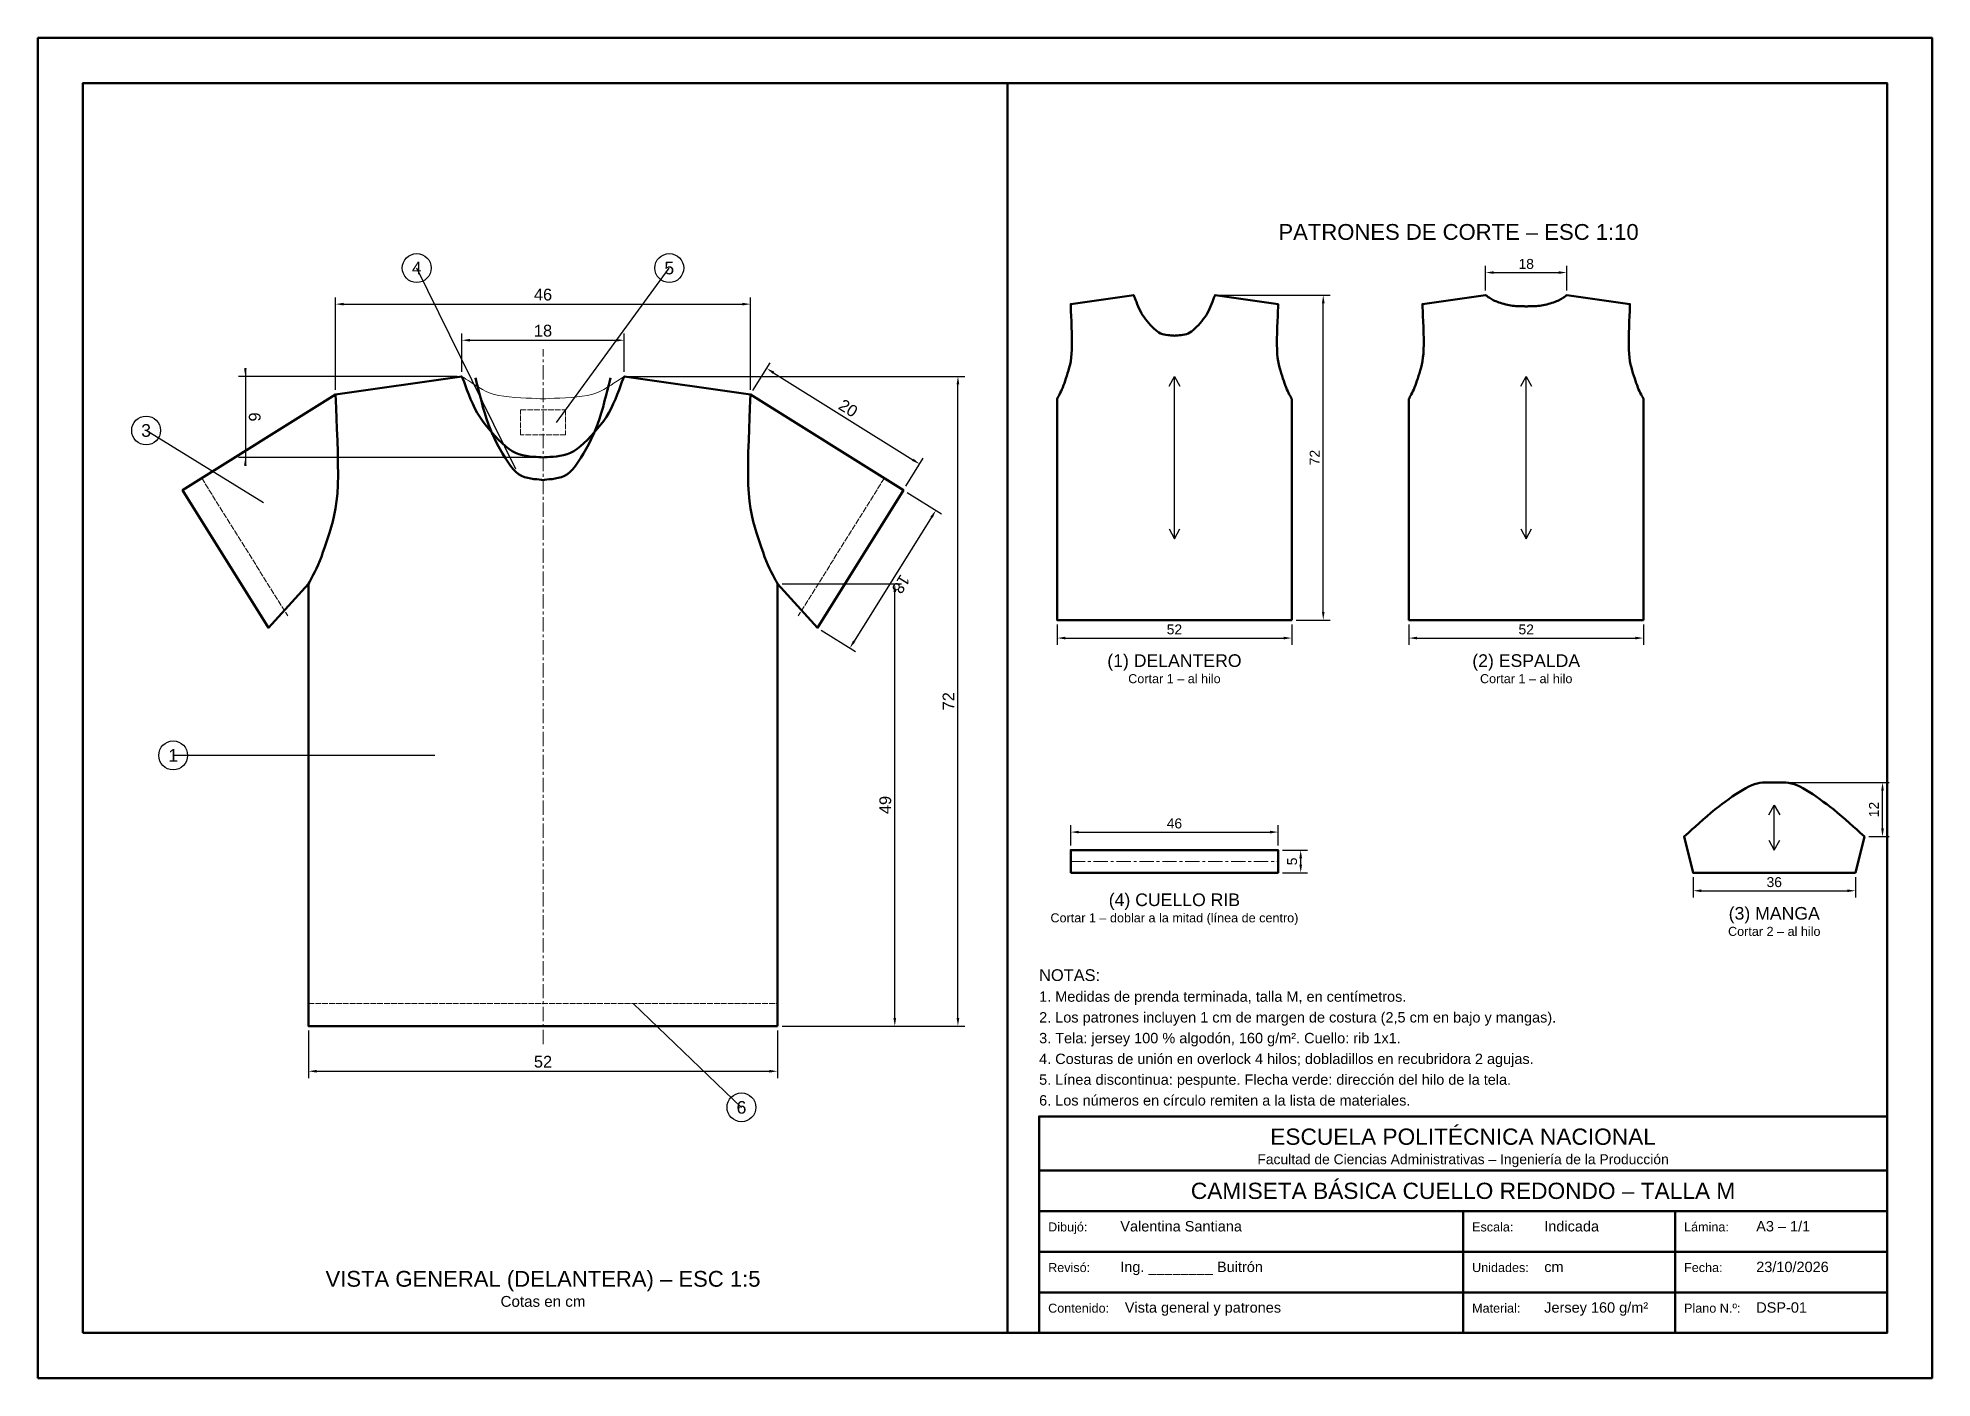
# Model space of a CAD drawing. Header units: millimetres. Extents: x 0 to 420, y 0 to 297.
import ezdxf
from ezdxf.enums import TextEntityAlignment as Align

# ---------------------------------------------------------------- set-up
doc = ezdxf.new("R2010")
doc.units = ezdxf.units.MM
doc.linetypes.add('CENTER', pattern=[5.08, 3.175, -0.635, 0.635, -0.635])
doc.linetypes.add('DASHED', pattern=[1.524, 1.27, -0.254])
for name, color, linetype, lineweight in [('CONTORNO', 7, 'CONTINUOUS', 50), ('COSTURA', 8, 'DASHED', 18), ('COTAS', 5, 'CONTINUOUS', 18), ('EJES', 1, 'CENTER', 18), ('HILO', 3, 'CONTINUOUS', 25), ('MARCO', 7, 'CONTINUOUS', 50), ('TEXTO', 7, 'CONTINUOUS', 25)]:
    doc.layers.add(name, color=color, linetype=linetype, lineweight=lineweight)
doc.styles.add('EPN', font='arial.ttf')
doc.dimstyles.new('CM10', dxfattribs={"dimtxt": 2.2, "dimasz": 1.8, "dimexe": 1.5, "dimexo": 1, "dimgap": 0.8, "dimtad": 1, "dimdec": 1, "dimtxsty": 'EPN', "dimcen": 2.5, "dimclrd": 5, "dimclre": 5, "dimclrt": 5, "dimazin": 3, "dimtfac": 1, "dimtmove": 0, "dimatfit": 3})
doc.dimstyles.new('CM5', dxfattribs={"dimtxt": 2.6, "dimasz": 1.8, "dimexe": 1.5, "dimexo": 1, "dimgap": 0.8, "dimtad": 1, "dimdec": 1, "dimlfac": 0.5, "dimtxsty": 'EPN', "dimcen": 2.5, "dimclrd": 5, "dimclre": 5, "dimclrt": 5, "dimazin": 3, "dimtfac": 1, "dimtmove": 0, "dimatfit": 3})

msp = doc.modelspace()

# ---------------------------------------------------------------- linework, layer by layer
at = {"layer": 'CONTORNO'}
for points in [[(278, 168), (278, 217), (277.9048, 217.19475), (277.7824, 217.428), (277.6376, 217.69825), (277.4752, 218.004), (277.3, 218.34375), (277.1168, 218.716), (276.9304, 219.11925), (276.7456, 219.552), (276.5672, 220.01275), (276.4, 220.5), (276.2319, 221.00825), (276.0512, 221.536), (275.8633, 222.08775), (275.6736, 222.668), (275.4875, 223.28125), (275.3104, 223.932), (275.1477, 224.62475), (275.0048, 225.364), (274.8871, 226.15425), (274.8, 227), (274.748, 227.96725), (274.728, 229.088), (274.734, 230.31575), (274.76, 231.604), (274.8, 232.90625), (274.848, 234.176), (274.898, 235.36675), (274.944, 236.432), (274.98, 237.32525), (275, 238), (261, 240), (260.88948, 239.72901), (260.75664, 239.37648), (260.60256, 238.95807), (260.42832, 238.48944), (260.235, 237.98625), (260.02368, 237.46416), (259.79544, 236.93883), (259.55136, 236.42592), (259.29252, 235.94109), (259.02, 235.5), (258.7248, 235.07907), (258.4008, 234.64896), (258.0534, 234.21669), (257.688, 233.78928), (257.31, 233.37375), (256.9248, 232.97712), (256.5378, 232.60641), (256.1544, 232.26864), (255.78, 231.97083), (255.42, 231.72), (255.05532, 231.52083), (254.66976, 231.36864), (254.27304, 231.25641), (253.87488, 231.17712), (253.485, 231.12375), (253.11312, 231.08928), (252.76896, 231.06669), (252.46224, 231.04896), (252.20268, 231.02907), (252, 231), (251.79732, 231.02907), (251.53776, 231.04896), (251.23104, 231.06669), (250.88688, 231.08928), (250.515, 231.12375), (250.12512, 231.17712), (249.72696, 231.25641), (249.33024, 231.36864), (248.94468, 231.52083), (248.58, 231.72), (248.22, 231.97083), (247.8456, 232.26864), (247.4622, 232.60641), (247.0752, 232.97712), (246.69, 233.37375), (246.312, 233.78928), (245.9466, 234.21669), (245.5992, 234.64896), (245.2752, 235.07907), (244.98, 235.5), (244.70748, 235.94109), (244.44864, 236.42592), (244.20456, 236.93883), (243.97632, 237.46416), (243.765, 237.98625), (243.57168, 238.48944), (243.39744, 238.95807), (243.24336, 239.37648), (243.11052, 239.72901), (243, 240), (229, 238), (229.02, 237.32525), (229.056, 236.432), (229.102, 235.36675), (229.152, 234.176), (229.2, 232.90625), (229.24, 231.604), (229.266, 230.31575), (229.272, 229.088), (229.252, 227.96725), (229.2, 227), (229.1129, 226.15425), (228.9952, 225.364), (228.8523, 224.62475), (228.6896, 223.932), (228.5125, 223.28125), (228.3264, 222.668), (228.1367, 222.08775), (227.9488, 221.536), (227.7681, 221.00825), (227.6, 220.5), (227.4328, 220.01275), (227.2544, 219.552), (227.0696, 219.11925), (226.8832, 218.716), (226.7, 218.34375), (226.5248, 218.004), (226.3624, 217.69825), (226.2176, 217.428), (226.0952, 217.19475), (226, 217), (226, 168)], [(356, 168), (356, 217), (355.9048, 217.19475), (355.7824, 217.428), (355.6376, 217.69825), (355.4752, 218.004), (355.3, 218.34375), (355.1168, 218.716), (354.9304, 219.11925), (354.7456, 219.552), (354.5672, 220.01275), (354.4, 220.5), (354.2319, 221.00825), (354.0512, 221.536), (353.8633, 222.08775), (353.6736, 222.668), (353.4875, 223.28125), (353.3104, 223.932), (353.1477, 224.62475), (353.0048, 225.364), (352.8871, 226.15425), (352.8, 227), (352.748, 227.96725), (352.728, 229.088), (352.734, 230.31575), (352.76, 231.604), (352.8, 232.90625), (352.848, 234.176), (352.898, 235.36675), (352.944, 236.432), (352.98, 237.32525), (353, 238), (339, 240), (338.88948, 239.924725), (338.75664, 239.8268), (338.60256, 239.710575), (338.42832, 239.5804), (338.235, 239.440625), (338.02368, 239.2956), (337.79544, 239.149675), (337.55136, 239.0072), (337.29252, 238.872525), (337.02, 238.75), (336.7248, 238.633075), (336.4008, 238.5136), (336.0534, 238.393525), (335.688, 238.2748), (335.31, 238.159375), (334.9248, 238.0492), (334.5378, 237.946225), (334.1544, 237.8524), (333.78, 237.769675), (333.42, 237.7), (333.05532, 237.644675), (332.66976, 237.6024), (332.27304, 237.571225), (331.87488, 237.5492), (331.485, 237.534375), (331.11312, 237.5248), (330.76896, 237.518525), (330.46224, 237.5136), (330.20268, 237.508075), (330, 237.5), (329.79732, 237.508075), (329.53776, 237.5136), (329.23104, 237.518525), (328.88688, 237.5248), (328.515, 237.534375), (328.12512, 237.5492), (327.72696, 237.571225), (327.33024, 237.6024), (326.94468, 237.644675), (326.58, 237.7), (326.22, 237.769675), (325.8456, 237.8524), (325.4622, 237.946225), (325.0752, 238.0492), (324.69, 238.159375), (324.312, 238.2748), (323.9466, 238.393525), (323.5992, 238.5136), (323.2752, 238.633075), (322.98, 238.75), (322.70748, 238.872525), (322.44864, 239.0072), (322.20456, 239.149675), (321.97632, 239.2956), (321.765, 239.440625), (321.57168, 239.5804), (321.39744, 239.710575), (321.24336, 239.8268), (321.11052, 239.924725), (321, 240), (307, 238), (307.02, 237.32525), (307.056, 236.432), (307.102, 235.36675), (307.152, 234.176), (307.2, 232.90625), (307.24, 231.604), (307.266, 230.31575), (307.272, 229.088), (307.252, 227.96725), (307.2, 227), (307.1129, 226.15425), (306.9952, 225.364), (306.8523, 224.62475), (306.6896, 223.932), (306.5125, 223.28125), (306.3264, 222.668), (306.1367, 222.08775), (305.9488, 221.536), (305.7681, 221.00825), (305.6, 220.5), (305.4328, 220.01275), (305.2544, 219.552), (305.0696, 219.11925), (304.8832, 218.716), (304.7, 218.34375), (304.5248, 218.004), (304.3624, 217.69825), (304.2176, 217.428), (304.0952, 217.19475), (304, 217), (304, 168)], [(164, 78), (164, 176), (163.8096, 176.3895), (163.5648, 176.856), (163.2752, 177.3965), (162.9504, 178.008), (162.6, 178.6875), (162.2336, 179.432), (161.8608, 180.2385), (161.4912, 181.104), (161.1344, 182.0255), (160.8, 183), (160.4638, 184.0165), (160.1024, 185.072), (159.7266, 186.1755), (159.3472, 187.336), (158.975, 188.5625), (158.6208, 189.864), (158.2954, 191.2495), (158.0096, 192.728), (157.7742, 194.3085), (157.6, 196), (157.496, 197.9345), (157.456, 200.176), (157.468, 202.6315), (157.52, 205.208), (157.6, 207.8125), (157.696, 210.352), (157.796, 212.7335), (157.888, 214.864), (157.96, 216.6505), (158, 218), (130, 222), (129.77896, 221.45802), (129.51328, 220.75296), (129.20512, 219.91614), (128.85664, 218.97888), (128.47, 217.9725), (128.04736, 216.92832), (127.59088, 215.87766), (127.10272, 214.85184), (126.58504, 213.88218), (126.04, 213), (125.4496, 212.15814), (124.8016, 211.29792), (124.1068, 210.43338), (123.376, 209.57856), (122.62, 208.7475), (121.8496, 207.95424), (121.0756, 207.21282), (120.3088, 206.53728), (119.56, 205.94166), (118.84, 205.44), (118.11064, 205.04166), (117.33952, 204.73728), (116.54608, 204.51282), (115.74976, 204.35424), (114.97, 204.2475), (114.22624, 204.17856), (113.53792, 204.13338), (112.92448, 204.09792), (112.40536, 204.05814), (112, 204), (111.59464, 204.05814), (111.07552, 204.09792), (110.46208, 204.13338), (109.77376, 204.17856), (109.03, 204.2475), (108.25024, 204.35424), (107.45392, 204.51282), (106.66048, 204.73728), (105.88936, 205.04166), (105.16, 205.44), (104.44, 205.94166), (103.6912, 206.53728), (102.9244, 207.21282), (102.1504, 207.95424), (101.38, 208.7475), (100.624, 209.57856), (99.8932, 210.43338), (99.1984, 211.29792), (98.5504, 212.15814), (97.96, 213), (97.41496, 213.88218), (96.89728, 214.85184), (96.40912, 215.87766), (95.95264, 216.92832), (95.53, 217.9725), (95.14336, 218.97888), (94.79488, 219.91614), (94.48672, 220.75296), (94.22104, 221.45802), (94, 222), (66, 218), (66.04, 216.6505), (66.112, 214.864), (66.204, 212.7335), (66.304, 210.352), (66.4, 207.8125), (66.48, 205.208), (66.532, 202.6315), (66.544, 200.176), (66.504, 197.9345), (66.4, 196), (66.2258, 194.3085), (65.9904, 192.728), (65.7046, 191.2495), (65.3792, 189.864), (65.025, 188.5625), (64.6528, 187.336), (64.2734, 186.1755), (63.8976, 185.072), (63.5362, 184.0165), (63.2, 183), (62.8656, 182.0255), (62.5088, 181.104), (62.1392, 180.2385), (61.7664, 179.432), (61.4, 178.6875), (61.0496, 178.008), (60.7248, 177.3965), (60.4352, 176.856), (60.1904, 176.3895), (60, 176), (60, 78)], [(403, 112), (405, 120), (404.5469, 120.4008), (403.9632, 120.9264), (403.2723, 121.5516), (402.4976, 122.2512), (401.6625, 123), (400.7904, 123.7728), (399.9047, 124.5444), (399.0288, 125.2896), (398.1861, 125.9832), (397.4, 126.6), (396.6411, 127.1718), (395.8688, 127.7424), (395.0897, 128.3046), (394.3104, 128.8512), (393.5375, 129.375), (392.7776, 129.8688), (392.0373, 130.3254), (391.3232, 130.7376), (390.6419, 131.0982), (390, 131.4), (389.3803, 131.6328), (388.7664, 131.7984), (388.1661, 131.9076), (387.5872, 131.9712), (387.0375, 132), (386.5248, 132.0048), (386.0569, 131.9964), (385.6416, 131.9856), (385.2867, 131.9832), (385, 132), (384.7133, 131.9832), (384.3584, 131.9856), (383.9431, 131.9964), (383.4752, 132.0048), (382.9625, 132), (382.4128, 131.9712), (381.8339, 131.9076), (381.2336, 131.7984), (380.6197, 131.6328), (380, 131.4), (379.3581, 131.0982), (378.6768, 130.7376), (377.9627, 130.3254), (377.2224, 129.8688), (376.4625, 129.375), (375.6896, 128.8512), (374.9103, 128.3046), (374.1312, 127.7424), (373.3589, 127.1718), (372.6, 126.6), (371.8139, 125.9832), (370.9712, 125.2896), (370.0953, 124.5444), (369.2096, 123.7728), (368.3375, 123), (367.5024, 122.2512), (366.7277, 121.5516), (366.0368, 120.9264), (365.4531, 120.4008), (365, 120), (367, 112)], [(229, 112), (275, 112), (275, 117), (229, 117)]]:
    msp.add_lwpolyline(points, close=True, dxfattribs=at)
for points in [[(127, 221.7), (126.81016, 221.00612), (126.57888, 220.10176), (126.30952, 219.02784), (126.00544, 217.82528), (125.67, 216.535), (125.30656, 215.19792), (124.91848, 213.85496), (124.50912, 212.54704), (124.08184, 211.31508), (123.64, 210.2), (123.1727, 209.14349), (122.6704, 208.07072), (122.1385, 206.99783), (121.5824, 205.94096), (121.0075, 204.91625), (120.4192, 203.93984), (119.8229, 203.02787), (119.224, 202.19648), (118.6279, 201.46181), (118.04, 200.84), (117.42664, 200.34316), (116.76352, 199.96128), (116.07008, 199.67732), (115.36576, 199.47424), (114.67, 199.335), (114.00224, 199.24256), (113.38192, 199.17988), (112.82848, 199.12992), (112.36136, 199.07564), (112, 199), (111.63864, 199.07564), (111.17152, 199.12992), (110.61808, 199.17988), (109.99776, 199.24256), (109.33, 199.335), (108.63424, 199.47424), (107.92992, 199.67732), (107.23648, 199.96128), (106.57336, 200.34316), (105.96, 200.84), (105.3721, 201.46181), (104.776, 202.19648), (104.1771, 203.02787), (103.5808, 203.93984), (102.9925, 204.91625), (102.4176, 205.94096), (101.8615, 206.99783), (101.3296, 208.07072), (100.8273, 209.14349), (100.36, 210.2), (99.91816, 211.31508), (99.49088, 212.54704), (99.08152, 213.85496), (98.69344, 215.19792), (98.33, 216.535), (97.99456, 217.82528), (97.69048, 219.02784), (97.42112, 220.10176), (97.18984, 221.00612), (97, 221.7)], [(66, 218), (32.078076, 196.803229), (51.15517, 166.273498), (60, 176)], [(158, 218), (191.921924, 196.803229), (172.84483, 166.273498), (164, 176)]]:
    msp.add_lwpolyline(points, dxfattribs=at)
at = {"layer": 'COSTURA'}
for points in [[(130, 222), (129.5878, 221.7485), (129.0784, 221.408), (128.4826, 220.9995), (127.8112, 220.544), (127.075, 220.0625), (126.2848, 219.576), (125.4514, 219.1055), (124.5856, 218.672), (123.6982, 218.2965), (122.8, 218), (121.8172, 217.774), (120.6976, 217.592), (119.4844, 217.448), (118.2208, 217.336), (116.95, 217.25), (115.7152, 217.184), (114.5596, 217.132), (113.5264, 217.088), (112.6588, 217.046), (112, 217), (111.3412, 217.046), (110.4736, 217.088), (109.4404, 217.132), (108.2848, 217.184), (107.05, 217.25), (105.7792, 217.336), (104.5156, 217.448), (103.3024, 217.592), (102.1828, 217.774), (101.2, 218), (100.3018, 218.2965), (99.4144, 218.672), (98.5486, 219.1055), (97.7152, 219.576), (96.925, 220.0625), (96.1888, 220.544), (95.5174, 220.9995), (94.9216, 221.408), (94.4122, 221.7485), (94, 222)], [(36.318317, 199.452826), (55.39541, 168.923094)], [(187.681683, 199.452826), (168.60459, 168.923094)], [(60, 83), (164, 83)]]:
    msp.add_lwpolyline(points, dxfattribs=at)
msp.add_lwpolyline([(107, 214.6), (117, 214.6), (117, 209), (107, 209)], close=True, dxfattribs=at)
at = {"layer": 'EJES'}
for p, q in [((112, 74), (112, 228)), ((229, 114.5), (275, 114.5))]:
    msp.add_line(p, q, dxfattribs=at)
at = {"layer": 'HILO'}
for p, q in [((252, 186), (252, 222)), ((330, 186), (330, 222)), ((385, 117.0012), (385, 127.0036))]:
    msp.add_line(p, q, dxfattribs=at)
for points in [[(250.8, 219.8), (252, 222), (253.2, 219.8)], [(328.8, 219.8), (330, 222), (331.2, 219.8)], [(250.8, 188.2), (252, 186), (253.2, 188.2)], [(328.8, 188.2), (330, 186), (331.2, 188.2)], [(383.8, 124.8036), (385, 127.0036), (386.2, 124.8036)], [(383.8, 119.2012), (385, 117.0012), (386.2, 119.2012)]]:
    msp.add_lwpolyline(points, dxfattribs=at)
at = {"layer": 'MARCO'}
for p, q in [((215, 10), (215, 287)), ((222, 46), (410, 46)), ((222, 37), (410, 37)), ((316, 10), (316, 37)), ((363, 10), (363, 37)), ((222, 28), (410, 28)), ((222, 19), (410, 19))]:
    msp.add_line(p, q, dxfattribs=at)
for points in [[(0, 0), (420, 0), (420, 297), (0, 297)], [(10, 10), (410, 10), (410, 287), (10, 287)], [(222, 10), (410, 10), (410, 58), (222, 58)]]:
    msp.add_lwpolyline(points, close=True, dxfattribs=at)
at = {"layer": 'TEXTO'}
for p, q in [((106, 201.4), (84, 246)), ((115, 211.8), (140, 246)), ((50, 194), (24, 210)), ((88, 138), (30, 138)), ((132, 83), (156, 60))]:
    msp.add_line(p, q, dxfattribs=at)
for centre in [(84, 246), (140, 246), (24, 210), (30, 138), (156, 60)]:
    msp.add_circle(centre, 3.2, dxfattribs=at)

# ---------------------------------------------------------------- texts
at = {"layer": 'TEXTO', "style": 'EPN'}
for s, height, p in [('PATRONES DE CORTE – ESC 1:10', 3.5, (315, 254)), ('4', 2.8, (84, 246)), ('5', 2.8, (140, 246)), ('3', 2.8, (24, 210)), ('(1) DELANTERO', 2.8, (252, 159)), ('(2) ESPALDA', 2.8, (330, 159)), ('Cortar 1 – al hilo', 2, (252, 155)), ('Cortar 1 – al hilo', 2, (330, 155)), ('1', 2.8, (30, 138)), ('(4) CUELLO RIB', 2.8, (252, 106)), ('Cortar 1 – doblar a la mitad (línea de centro)', 2, (252, 102)), ('(3) MANGA', 2.8, (385, 103)), ('Cortar 2 – al hilo', 2, (385, 99)), ('6', 2.8, (156, 60)), ('ESCUELA POLITÉCNICA NACIONAL', 3.6, (316, 53.5)), ('Facultad de Ciencias Administrativas – Ingeniería de la Producción', 2.2, (316, 48.5)), ('CAMISETA BÁSICA CUELLO REDONDO – TALLA M', 3.6, (316, 41.5)), ('VISTA GENERAL (DELANTERA) – ESC 1:5', 3.5, (112, 22)), ('Cotas en cm', 2.4, (112, 17))]:
    msp.add_text(s, height=height, dxfattribs=at).set_placement(p, align=Align.MIDDLE_CENTER)
for s, height, p in [('NOTAS:', 2.6, (222, 88)), ('1. Medidas de prenda terminada, talla M, en centímetros.', 2.3, (222, 83.4)), ('2. Los patrones incluyen 1 cm de margen de costura (2,5 cm en bajo y mangas).', 2.3, (222, 78.8)), ('3. Tela: jersey 100 % algodón, 160 g/m². Cuello: rib 1x1.', 2.3, (222, 74.2)), ('4. Costuras de unión en overlock 4 hilos; dobladillos en recubridora 2 agujas.', 2.3, (222, 69.6)), ('5. Línea discontinua: pespunte. Flecha verde: dirección del hilo de la tela.', 2.3, (222, 65)), ('6. Los números en círculo remiten a la lista de materiales.', 2.3, (222, 60.4)), ('Dibujó:', 2, (224, 32.5)), ('Valentina Santiana', 2.3, (240, 32.5)), ('Escala:', 2, (318, 32.5)), ('Indicada', 2.3, (334, 32.5)), ('Lámina:', 2, (365, 32.5)), ('A3 – 1/1', 2.3, (381, 32.5)), ('Revisó:', 2, (224, 23.5)), ('Ing. ________ Buitrón', 2.3, (240, 23.5)), ('Unidades:', 2, (318, 23.5)), ('cm', 2.3, (334, 23.5)), ('Fecha:', 2, (365, 23.5)), ('23/10/2026', 2.3, (381, 23.5)), ('Vista general y patrones', 2.3, (241, 14.5)), ('Jersey 160 g/m²', 2.3, (334, 14.5)), ('DSP-01', 2.3, (381, 14.5)), ('Contenido:', 2, (224, 14.5)), ('Material:', 2, (318, 14.5)), ('Plano N.º:', 2, (365, 14.5))]:
    msp.add_text(s, height=height, dxfattribs=at).set_placement(p)

# ---------------------------------------------------------------- dimensions: what is measured, and where the dimension line sits
at = {"layer": 'COTAS'}
for base, p1, p2, dimstyle in [((321, 245), (321, 240), (339, 240), 'CM10'), ((66, 238), (66, 218), (158, 218), 'CM5'), ((94, 230), (94, 222), (130, 222), 'CM5'), ((226, 164), (226, 168), (278, 168), 'CM10'), ((304, 164), (304, 168), (356, 168), 'CM10'), ((229, 121), (229, 117), (275, 117), 'CM10'), ((367, 108), (367, 112), (403, 112), 'CM10'), ((60, 68), (60, 78), (164, 78), 'CM5')]:
    msp.add_linear_dim(base=base, p1=p1, p2=p2, dimstyle=dimstyle, dxfattribs=at).render()
for base, p1, p2, angle, dimstyle in [((285, 168), (278, 168), (261, 240), 90, 'CM10'), ((46, 222), (94, 222), (112, 204), 90, 'CM5'), ((161.595176, 223.753485), (158, 218), (191.921924, 196.803229), 328, 'CM5'), ((204, 78), (164, 78), (130, 222), 90, 'CM5'), ((199.11378, 192.309259), (191.921924, 196.803229), (172.84483, 166.273498), 238, 'CM5'), ((190, 78), (164, 78), (164, 176), 90, 'CM5'), ((409, 120), (405, 120), (385, 132), 90, 'CM10'), ((280, 112), (275, 112), (275, 117), 90, 'CM10')]:
    msp.add_linear_dim(base=base, p1=p1, p2=p2, angle=angle, dimstyle=dimstyle, dxfattribs=at).render()

doc.saveas('drawing.dxf')
